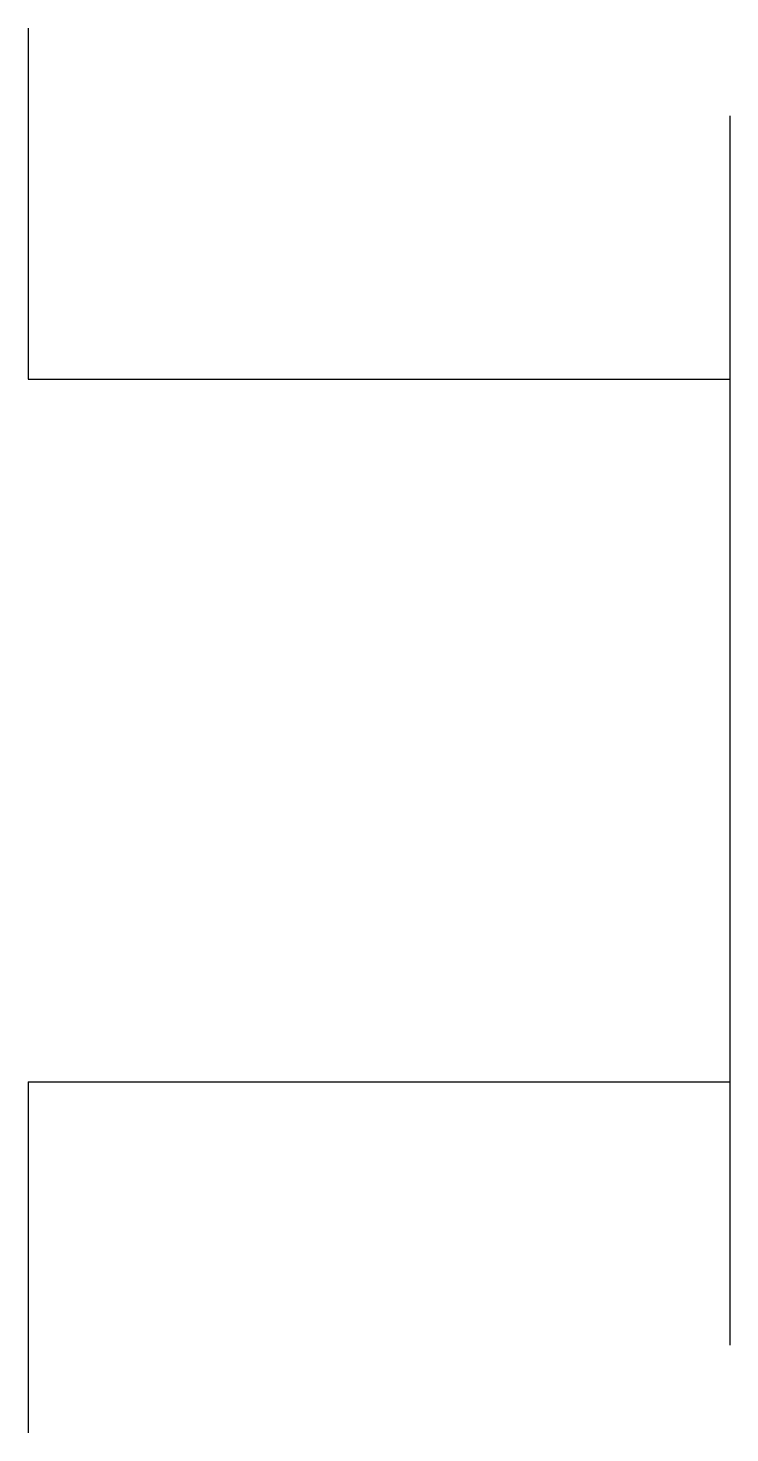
# Model space of a CAD drawing. Extents: x 0 to 1, y 0 to 2.
import ezdxf

# ---------------------------------------------------------------- set-up
doc = ezdxf.new("R2010")
doc.units = 0
doc.header["$LTSCALE"] = 10
doc.header["$MEASUREMENT"] = 0
doc.layers.get('0').update_dxf_attribs({"linetype": 'CONTINUOUS'})

msp = doc.modelspace()

# ---------------------------------------------------------------- linework, layer by layer
for p, q in [((0, 2), (0, 1.5)), ((1, 1.875), (1, 0.125)), ((0, 1.5), (1, 1.5)), ((0, 0.5), (0, 0)), ((0, 0.5), (1, 0.5))]:
    msp.add_line(p, q)

doc.saveas('drawing.dxf')
